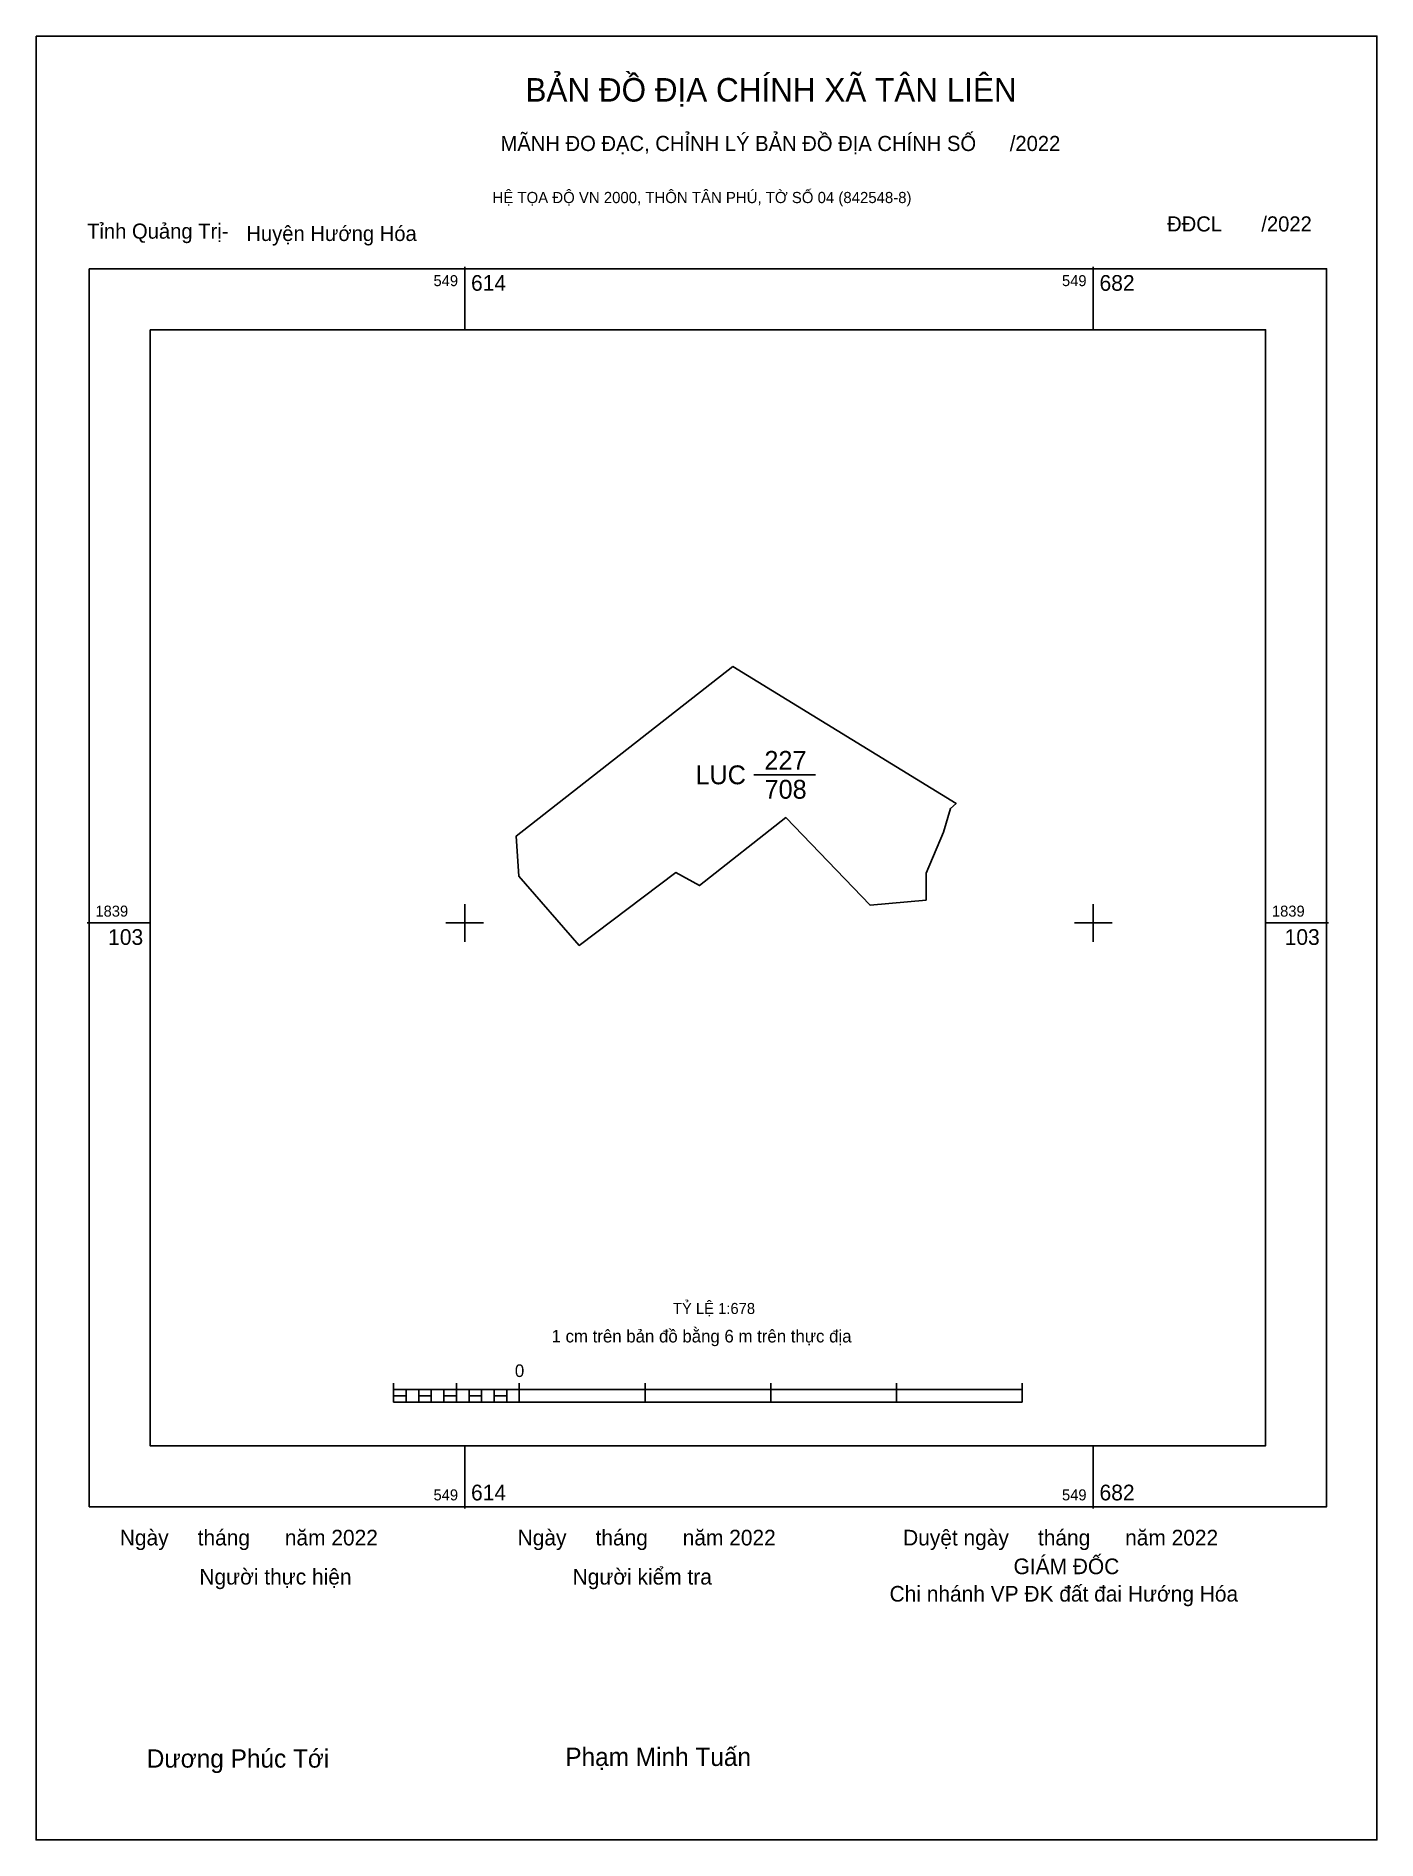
# Model space of a CAD drawing. Extents: x 549569 to 549713, y 1839005 to 1839200.
import ezdxf

# ---------------------------------------------------------------- set-up
doc = ezdxf.new("R2010")
doc.units = 0
for name, color, linetype in [('Level 10', 7, 'Continuous'), ('Level 13', 7, 'Continuous'), ('Level 15', 7, 'Continuous'), ('Level 6', 7, 'Continuous'), ('Level 62', 7, 'Continuous'), ('Level 63', 7, 'Continuous'), ('Level 9', 7, 'Continuous')]:
    doc.layers.add(name, color=color, linetype=linetype)

msp = doc.modelspace()

# ---------------------------------------------------------------- linework, layer by layer
at = {"layer": 'Level 10'}
msp.add_line((549646.12, 1839119.86), (549652.76, 1839119.86), dxfattribs=at)
msp.add_lwpolyline([(549643.84, 1839131.55), (549667.94, 1839116.77), (549667.33, 1839116.23), (549666.57, 1839113.68), (549664.7, 1839109.25), (549664.7, 1839106.35), (549658.66, 1839105.78), (549649.57, 1839115.25), (549640.25, 1839107.91), (549637.68, 1839109.31), (549627.27, 1839101.45), (549620.73, 1839108.92), (549620.46, 1839113.25)], close=True, dxfattribs=at)
at = {"layer": 'Level 15'}
msp.add_lwpolyline([(549568.64, 1839199.56), (549713.36, 1839199.56), (549713.36, 1839004.95), (549568.64, 1839004.95)], close=True, dxfattribs=at)
at = {"layer": 'Level 62'}
msp.add_lwpolyline([(549580.95, 1839167.88), (549701.35, 1839167.88), (549701.35, 1839047.47), (549580.95, 1839047.47)], close=True, dxfattribs=at)
at = {"layer": 'Level 63'}
for p, q in [((549614.91, 1839174.66), (549614.91, 1839167.88)), ((549682.74, 1839174.66), (549682.74, 1839167.88)), ((549614.91, 1839105.92), (549614.91, 1839101.85)), ((549682.74, 1839105.92), (549682.74, 1839101.85)), ((549574.16, 1839103.89), (549580.95, 1839103.89)), ((549612.88, 1839103.89), (549616.95, 1839103.89)), ((549680.71, 1839103.89), (549684.78, 1839103.89)), ((549701.35, 1839103.89), (549708.13, 1839103.89)), ((549607.23, 1839054.21), (549607.23, 1839052.18)), ((549614.02, 1839054.21), (549614.02, 1839052.18)), ((549620.8, 1839054.21), (549620.8, 1839052.18)), ((549634.37, 1839054.21), (549634.37, 1839052.18)), ((549647.93, 1839054.21), (549647.93, 1839052.18)), ((549661.5, 1839054.21), (549661.5, 1839052.18)), ((549675.06, 1839054.21), (549675.06, 1839052.18)), ((549607.23, 1839053.53), (549675.06, 1839053.53)), ((549607.23, 1839052.18), (549675.06, 1839052.18)), ((549608.59, 1839053.53), (549608.59, 1839052.18)), ((549609.95, 1839053.53), (549609.95, 1839052.18)), ((549611.3, 1839053.53), (549611.3, 1839052.18)), ((549612.66, 1839053.53), (549612.66, 1839052.18)), ((549614.02, 1839053.53), (549614.02, 1839052.18)), ((549615.37, 1839053.53), (549615.37, 1839052.18)), ((549616.73, 1839053.53), (549616.73, 1839052.18)), ((549618.09, 1839053.53), (549618.09, 1839052.18)), ((549619.44, 1839053.53), (549619.44, 1839052.18)), ((549620.8, 1839053.53), (549620.8, 1839052.18)), ((549614.91, 1839047.47), (549614.91, 1839040.69)), ((549682.74, 1839047.47), (549682.74, 1839040.69))]:
    msp.add_line(p, q, dxfattribs=at)
for points in [[(549574.38, 1839174.45), (549707.92, 1839174.45), (549707.92, 1839040.9), (549574.38, 1839040.9)], [(549607.23, 1839052.86), (549608.59, 1839052.86), (549608.59, 1839052.18), (549607.23, 1839052.18)], [(549607.23, 1839052.86), (549608.59, 1839052.86), (549608.59, 1839052.18), (549607.23, 1839052.18)], [(549609.95, 1839052.86), (549611.3, 1839052.86), (549611.3, 1839052.18), (549609.95, 1839052.18)], [(549612.66, 1839052.86), (549614.02, 1839052.86), (549614.02, 1839052.18), (549612.66, 1839052.18)], [(549615.37, 1839052.86), (549616.73, 1839052.86), (549616.73, 1839052.18), (549615.37, 1839052.18)], [(549618.09, 1839052.86), (549619.44, 1839052.86), (549619.44, 1839052.18), (549618.09, 1839052.18)]]:
    msp.add_lwpolyline(points, close=True, dxfattribs=at)

# ---------------------------------------------------------------- texts
at = {"layer": 'Level 13'}
for s, p in [('227', (549647.25, 1839120.4)), ('LUC', (549639.81, 1839118.84)), ('708', (549647.27, 1839117.28))]:
    msp.add_text(s, height=2.035, dxfattribs=at).set_placement(p)
at = {"layer": 'Level 6'}
msp.add_text('TỶ LỆ 1:678', height=1.1924, dxfattribs=at).set_placement((549637.38, 1839061.69))
at = {"layer": 'Level 63'}
for s, height, p in [('BẢN ĐỒ ĐỊA CHÍNH XÃ TÂN LIÊN', 2.5393, (549621.46, 1839192.49)), ('MÃNH ĐO ĐẠC, CHỈNH LÝ BẢN ĐỒ ĐỊA CHÍNH SỐ      /2022', 1.6294, (549618.77, 1839187.16)), ('HỆ TỌA ĐỘ VN 2000, THÔN TÂN PHÚ, TỜ SỐ 04 (842548-8)', 1.2062, (549617.91, 1839181.54)), ('549', 1.187, (549611.54, 1839172.58)), ('614', 1.696, (549615.59, 1839172.08)), ('549', 1.187, (549679.37, 1839172.58)), ('682', 1.696, (549683.42, 1839172.08)), ('1839', 1.187, (549575.05, 1839104.56)), ('1839', 1.187, (549702.03, 1839104.56)), ('103', 1.696, (549576.42, 1839101.51)), ('103', 1.696, (549703.4, 1839101.51)), ('1 cm trên bản đồ bằng 6 m trên thực địa', 1.3566, (549624.28, 1839058.62)), ('0', 1.36, (549620.32, 1839054.89)), ('549', 1.187, (549611.54, 1839041.58)), ('614', 1.696, (549615.59, 1839041.58)), ('549', 1.187, (549679.37, 1839041.58)), ('682', 1.696, (549683.42, 1839041.58)), ('Ngày     tháng      năm 2022', 1.6878, (549577.68, 1839036.72)), ('Ngày     tháng      năm 2022', 1.6878, (549620.62, 1839036.72)), ('Duyệt ngày     tháng      năm 2022', 1.6878, (549662.22, 1839036.72)), ('Người thực hiện', 1.6878, (549586.27, 1839032.5)), ('Người kiểm tra', 1.6878, (549626.55, 1839032.5)), ('GIÁM ĐỐC', 1.688, (549674.14, 1839033.62)), ('Chi nhánh VP ĐK đất đai Hướng Hóa', 1.6878, (549660.76, 1839030.66)), ('Dương Phúc Tới', 1.9686, (549580.59, 1839012.75)), ('Phạm Minh Tuấn', 1.9686, (549625.76, 1839012.93))]:
    msp.add_text(s, height=height, dxfattribs=at).set_placement(p)
at = {"layer": 'Level 9'}
for s, p in [('Tỉnh Quảng Trị-', (549574.15, 1839177.7)), ('Huyện Hướng Hóa', (549591.34, 1839177.45)), ('ĐĐCL       /2022', (549690.71, 1839178.48))]:
    msp.add_text(s, height=1.6294, dxfattribs=at).set_placement(p)

doc.saveas('drawing.dxf')
